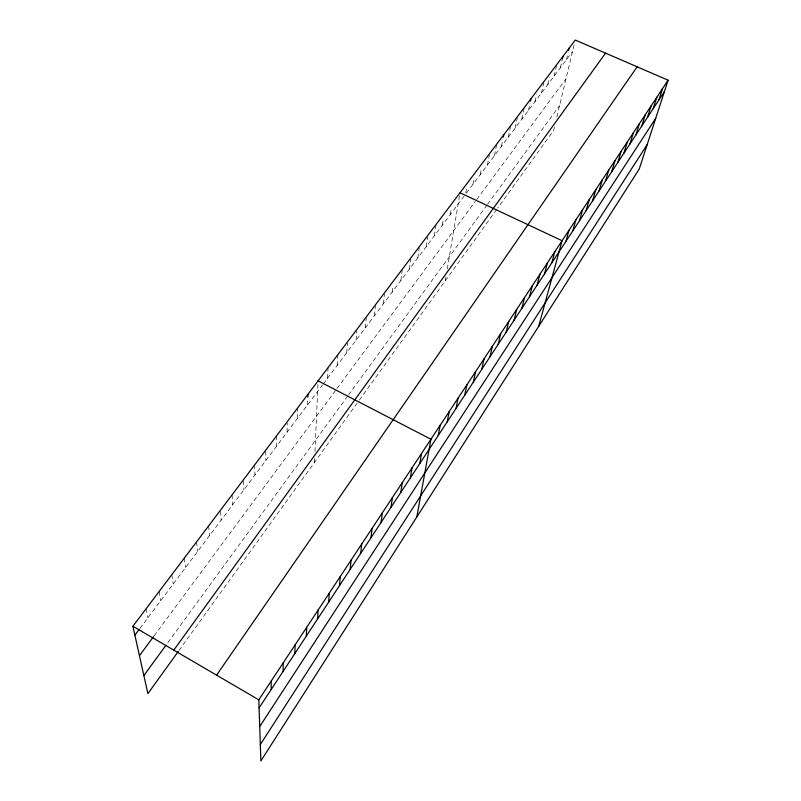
<?xml version="1.0" encoding="UTF-8"?>
<svg xmlns="http://www.w3.org/2000/svg" width="801" height="801" viewBox="0 0 801 801"><rect width="100%" height="100%" fill="white"/><g stroke="black" fill="none" stroke-linecap="round" stroke-linejoin="round"><path stroke-width="0.6" stroke-dasharray="4 3" d="M287.098 432.18L287.189 422.928M297.441 418.382L297.682 407.889M307.624 404.815L307.894 396.595M314.493 462.367L314.703 457.511M314.973 451.454L318.097 380.825M327.479 378.342L328.06 367.629M337.171 365.416L337.862 354.643M346.703 352.7L347.414 343.068M356.085 340.195L356.886 330.513M365.326 327.879L366.217 318.147M374.417 315.754L375.389 305.972M383.369 303.819L384.43 293.997M392.18 292.065L392.89 285.897M400.86 280.49L402.232 269.346M409.411 269.086L410.723 259.023M417.832 257.862L419.213 247.759M426.132 246.798L427.584 236.665M434.302 235.905L435.994 224.61M442.352 225.161L443.414 218.373M450.292 214.578L451.394 207.769M445.306 280.771L446.097 276.015M447.288 268.886L459.824 193.912M465.792 193.041L466.973 186.202M472.96 184.35L474.182 177.492M480.24 174.648L481.491 167.779M487.409 165.086L489.351 154.763M494.487 155.654L496.48 145.311M501.466 146.343L502.828 139.444M508.355 137.161L510.447 126.798M515.153 128.1L517.286 117.717M521.862 119.159L524.285 107.614M528.48 110.328L529.962 103.399M535.008 101.617L536.52 94.678M541.456 93.016L543.769 82.603M547.824 84.536L549.396 77.587M554.112 76.155L556.495 65.732M560.31 67.885L562.472 58.613M566.437 59.715L568.079 52.756M554.432 127.059L553.621 130.403L497.691 208.06M556.845 116.976L574.157 44.686M178.963 650.502L358.628 401.091M359.329 400.11L496.97 209.051M167.91 642.562L347.824 395.884M348.515 394.943L486.948 205.136M487.619 204.215L559.579 105.552M154.192 635.754L335.559 390.457M336.981 388.525L475.353 201.381M476.765 199.479L565.987 78.798M139.945 628.395L322.553 384.901M323.254 383.969L464.099 196.175M466.332 193.201L572.495 51.644M146.112 608.73L147.895 617.781M159.079 591.549L160.671 600.75M171.804 574.687L173.216 584.019M184.3 558.127L185.532 567.599M196.565 541.877L197.627 551.468M208.61 525.917L209.512 535.629M220.535 511.469L221.176 520.069M232.06 494.838L232.65 504.78M243.524 480.83L243.915 489.761M254.698 464.85L254.988 474.993M265.732 451.384L265.872 460.475M276.555 435.884L276.575 446.207"/><path stroke-width="1.2" d="M283.143 671.328L283.214 662.878M294.838 653.546L295.068 644.935M307.894 396.595L307.974 394.252M306.312 636.094L306.693 627.333M317.576 618.963L318.107 610.052M328.64 602.152L329.311 593.09M339.504 585.631L340.315 576.44M350.167 569.411L351.108 560.089M360.65 553.481L361.712 544.039M370.943 537.831L372.135 528.27M381.056 522.452L382.367 512.78M390.988 507.333L392.42 497.551M400.76 492.485L402.302 482.602M410.362 477.877L412.004 467.904M419.804 463.519L421.556 453.446M416.83 516.955L430.938 439.248L318.097 380.825M438.227 435.524L440.16 425.281M447.208 421.867L449.231 411.544M503.278 137.141L503.729 134.838M456.039 408.43L458.162 398.037M464.73 395.213L466.933 384.75M530.452 101.086L530.953 98.773M473.281 382.207L475.574 371.674M481.701 369.411L484.064 358.808M489.982 356.815L492.425 346.152M562.472 58.613L563.013 56.29M498.142 344.41L500.655 333.697M568.63 50.433L569.181 48.12M506.162 332.205L508.755 321.431M514.072 320.19L516.725 309.366M521.851 308.355L524.575 297.481M529.521 296.7L532.305 285.777M537.07 285.216L539.924 274.252M544.51 273.912L547.413 262.908M551.829 262.768L554.803 251.724M538.713 326.277L562.072 240.711L460.014 192.771M565.947 241.301L569.03 230.187M572.755 230.958L575.879 219.814M579.463 220.756L582.637 209.592M586.072 210.703L589.296 199.499M592.6 200.781L595.864 189.557M599.028 190.998L602.342 179.754M605.376 181.346L608.73 170.082M611.634 171.835L615.038 160.54M617.811 162.443L621.246 151.129M623.909 153.171L627.383 141.847M629.926 144.03L633.431 132.686M635.854 135.009L639.398 123.654M641.711 126.097L645.296 114.733M647.498 117.306L651.103 105.932M653.195 108.636L656.84 97.241M658.833 100.065L662.507 88.671M668.104 80.2L639.258 168.991L260.866 760.95L258.813 699.824L668.104 80.2L575.268 40.05L132.896 626.242L147.885 693.636L178.253 651.483M260.315 744.57L647.178 144.591M259.704 726.577L655.719 118.308M259.083 707.914L664.399 91.604M216.58 675.143L637.125 66.803M173.777 650.132L605.566 53.156M143.86 675.543L165.807 645.446M139.444 655.699L153.462 636.735M134.878 635.143L139.214 629.356M132.896 626.242L258.813 699.824M271.128 681.17L271.229 689.441"/></g></svg>
